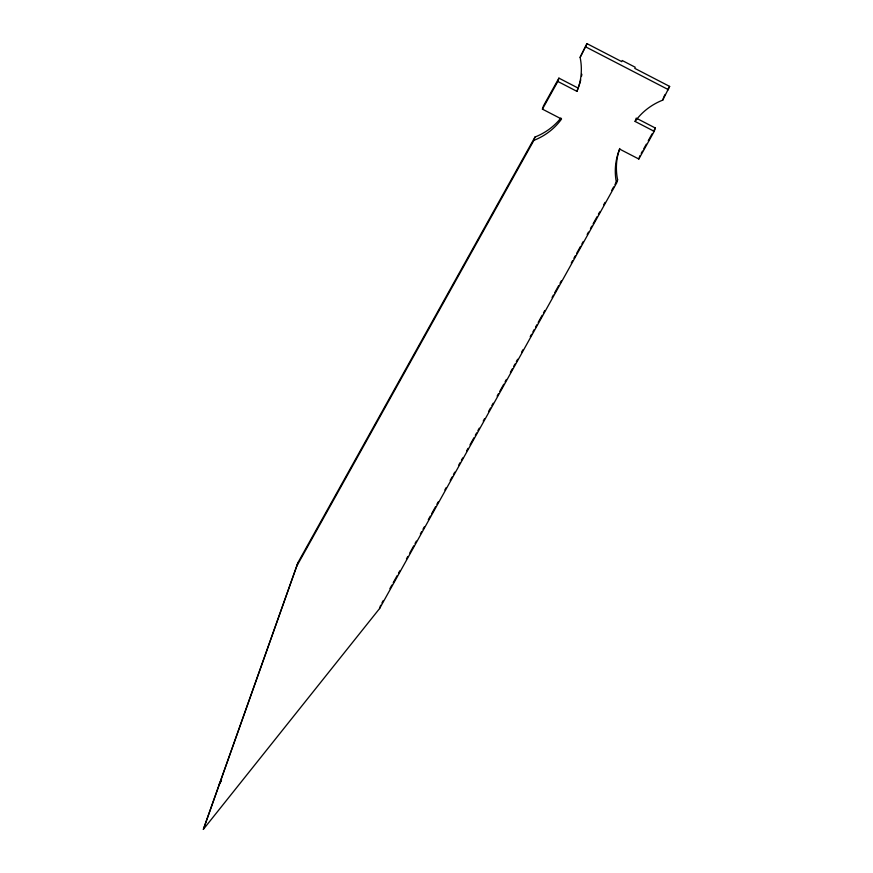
<?xml version="1.0" encoding="UTF-8"?>
<svg xmlns="http://www.w3.org/2000/svg" width="873" height="873" viewBox="0 0 873 873"><rect width="100%" height="100%" fill="white"/><g stroke="black" fill="none" stroke-linecap="round" stroke-linejoin="round"><path stroke-width="1.31" d="M619.743 148.475A68.083 62.245 18.2 0 0 617.615 179.805L616.524 183.123L379.548 608.59L203.365 829.35L298.009 562.518L534.974 137.05A68.083 62.245 18.2 0 0 560.892 118.019M203.365 829.35L298.009 562.518M296.918 565.835L533.883 140.367A68.083 62.245 18.2 0 0 561.546 119.034L542.417 109.136L543.508 105.808L558.916 78.133L578.046 88.031L576.955 91.359L557.825 81.462L558.916 78.133M379.548 608.59L380.639 605.273M533.883 140.367L534.974 137.05M576.955 91.359A68.083 62.245 18.2 0 0 580.119 57.356L586.994 43.65L621.805 61.667L622.187 60.499L635.195 67.232L634.813 68.389L669.635 86.405L662.76 100.111A68.083 62.245 18.2 0 0 635.108 121.445L654.226 131.343L638.818 159.017L619.688 149.119A68.083 62.245 18.2 0 0 616.524 183.123M580.119 57.356L586.994 43.65M635.108 121.445L636.199 118.117L655.317 128.015L654.226 131.343M638.818 159.017L639.909 155.689M662.76 100.111L663.48 97.885M542.417 109.136L557.825 81.462M221.556 779.807L219.188 784.543L221.175 780.975M381.959 602.894L383.291 600.515M389.904 588.631L391.89 585.063M393.221 582.684L397.193 575.558M398.514 573.179L399.834 570.8M406.458 558.916L407.778 556.538M409.764 552.98L413.737 545.843M415.057 543.464L416.388 541.096M420.36 533.96L421.681 531.581M423.001 529.202L424.333 526.834M428.305 519.697L430.291 516.129M431.611 513.761L435.583 506.624M436.904 504.245L438.224 501.877M444.848 489.982L446.168 487.614M450.141 480.477L452.127 476.92M453.458 474.541L454.778 472.162M458.751 465.025L460.071 462.657M461.391 460.278L462.723 457.899M466.695 450.774L468.015 448.395M470.001 444.826L473.974 437.7M475.294 435.321L476.625 432.943M477.946 430.564L479.266 428.185M483.238 421.059L484.559 418.68M488.531 411.554L490.517 407.986M491.848 405.607L493.169 403.228M497.141 396.102L498.461 393.723M499.793 391.344L503.765 384.218M505.085 381.839L506.405 379.46M510.378 372.334L512.364 368.766M513.684 366.387L515.015 364.008M516.336 361.629L517.656 359.261M521.628 352.125L522.96 349.746M530.238 336.672L531.559 334.304M532.879 331.926L534.211 329.547M535.531 327.168L536.851 324.789M538.183 322.41L542.155 315.284M543.475 312.905L544.796 310.526M552.085 297.453L553.406 295.085M554.726 292.706L558.698 285.569M560.019 283.201L561.35 280.822M571.28 262.991L572.601 260.612M573.921 258.233L575.252 255.865M576.573 253.486L580.545 246.35M581.865 243.982L583.186 241.603M587.158 234.466L588.489 232.087M590.475 228.53L591.796 226.151M593.116 223.772L597.088 216.646M598.42 214.267L599.74 211.888M603.712 204.762L605.033 202.383M611.657 190.5L613.643 186.931M614.963 184.552L617.615 179.805M663.851 96.783L665.139 94.48M668.347 88.708L669.635 86.405M641.197 153.386L642.473 151.084M643.761 148.77L646.336 144.165M648.257 140.706L652.109 133.787M653.397 131.474L655.317 128.015M585.903 46.978L668.532 89.733M579.988 82.629A68.083 62.245 18.2 0 1 578.046 88.031M581.855 74.227A68.083 62.245 18.2 0 1 581.549 76.115M580.752 79.858A68.083 62.245 18.2 0 1 580.25 81.713"/></g></svg>
